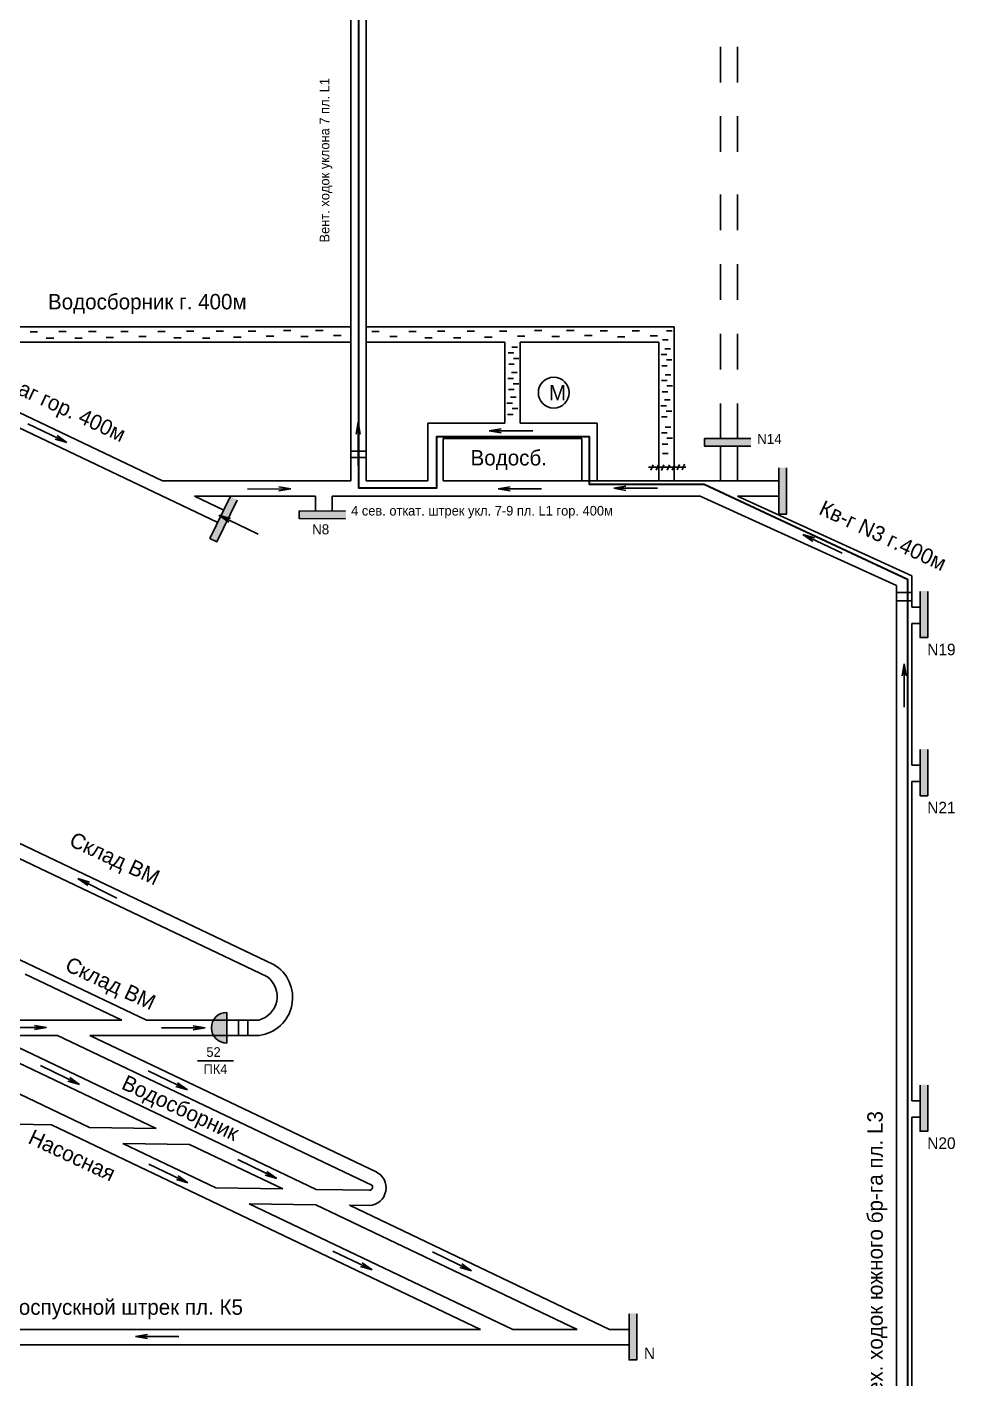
# Model space of a CAD drawing. Header units: millimetres. Extents: x -1405 to 845, y -941 to 518.
# Drawn here: x -286.7 to -45.6, y -212.5 to 138.8 of the extents above; entities that cross this region are included whole.
import ezdxf

# ---------------------------------------------------------------- set-up
doc = ezdxf.new("R2010")
doc.units = ezdxf.units.MM
for name, color, linetype in [('Датчики метана', 7, 'Continuous'), ('Заслоны', 7, 'Continuous'), ('Маршруты слесарей', 7, 'Continuous'), ('Номера перемычек', 7, 'Continuous'), ('Перемычки', 7, 'Continuous'), ('Пожарные арки', 7, 'Continuous'), ('Струя', 7, 'Continuous')]:
    doc.layers.add(name, color=color, linetype=linetype)

msp = doc.modelspace()

# ---------------------------------------------------------------- hatches: boundary and pattern name
at = {"layer": 'Заслоны'}
h = msp.add_hatch(color=7, dxfattribs=at)
h.paths.add_polyline_path([(-234.8, -117.26, 0.267949), (-238.27, -119.26), (-234.8, -119.26)])
h.paths.add_polyline_path([(-234.8, -119.26), (-238.27, -119.26, 0.267949), (-238.27, -123.26), (-234.8, -123.26)])
h.paths.add_polyline_path([(-234.8, -123.26), (-238.27, -123.26, 0.267949), (-234.8, -125.26)])
at = {"layer": 'Перемычки'}
h = msp.add_hatch(color=256, dxfattribs=at)
h.paths.add_polyline_path([(-110.77, 29.78), (-106.67, 29.78), (-106.67, 29.88), (-110.67, 29.88), (-110.67, 31.88), (-106.67, 31.88), (-106.67, 31.98), (-110.77, 31.98)])
h.paths.add_polyline_path([(-106.67, 29.88), (-106.67, 29.78), (-98.57, 29.77), (-98.57, 31.97), (-106.67, 31.98), (-106.67, 31.88), (-98.67, 31.87), (-98.67, 29.87)])
h = msp.add_hatch(color=3, dxfattribs=at)
h.paths.add_polyline_path([(-110.67, 31.88), (-110.67, 29.88), (-106.67, 29.88), (-106.67, 31.88)])
h.paths.add_polyline_path([(-102.67, 29.87), (-102.67, 31.87), (-106.67, 31.88), (-106.67, 29.88)])
h.paths.add_polyline_path([(-102.67, 29.87), (-98.67, 29.87), (-98.67, 31.87), (-102.67, 31.87)])
h = msp.add_hatch(color=256, dxfattribs=at)
h.paths.add_polyline_path([(-89.26, 12.14), (-89.26, 16.24), (-89.36, 16.24), (-89.36, 12.24), (-91.36, 12.24), (-91.36, 16.24), (-91.46, 16.24), (-91.46, 12.14)])
h.paths.add_polyline_path([(-89.36, 16.24), (-89.26, 16.24), (-89.26, 24.34), (-91.46, 24.34), (-91.46, 16.24), (-91.36, 16.24), (-91.36, 24.24), (-89.36, 24.24)])
h = msp.add_hatch(color=3, dxfattribs=at)
h.paths.add_polyline_path([(-91.36, 12.24), (-89.36, 12.24), (-89.36, 16.24), (-91.36, 16.24)])
h.paths.add_polyline_path([(-89.36, 20.24), (-91.36, 20.24), (-91.36, 16.24), (-89.36, 16.24)])
h.paths.add_polyline_path([(-89.36, 20.24), (-89.36, 24.24), (-91.36, 24.24), (-91.36, 20.24)])
h = msp.add_hatch(color=256, dxfattribs=at)
h.paths.add_polyline_path([(-237.33, 4.91), (-235.53, 8.59), (-235.62, 8.63), (-237.38, 5.04), (-239.17, 5.92), (-237.41, 9.51), (-237.5, 9.56), (-239.31, 5.87)])
h.paths.add_polyline_path([(-235.62, 8.63), (-235.53, 8.59), (-231.96, 15.86), (-233.94, 16.83), (-237.5, 9.56), (-237.41, 9.51), (-233.89, 16.69), (-232.09, 15.81)])
h = msp.add_hatch(color=3, dxfattribs=at)
h.paths.add_polyline_path([(-239.17, 5.92), (-237.38, 5.04), (-235.62, 8.63), (-237.41, 9.51)])
h.paths.add_polyline_path([(-233.86, 12.22), (-235.65, 13.1), (-237.41, 9.51), (-235.62, 8.63)])
h.paths.add_polyline_path([(-233.86, 12.22), (-232.09, 15.81), (-233.89, 16.69), (-235.65, 13.1)])
h = msp.add_hatch(color=256, dxfattribs=at)
h.paths.add_polyline_path([(-216.06, 10.95), (-211.96, 10.94), (-211.96, 11.04), (-215.96, 11.05), (-215.96, 13.05), (-211.96, 13.04), (-211.96, 13.14), (-216.06, 13.15)])
h.paths.add_polyline_path([(-211.96, 11.04), (-211.96, 10.94), (-203.86, 10.93), (-203.86, 13.13), (-211.96, 13.14), (-211.96, 13.04), (-203.96, 13.03), (-203.96, 11.03)])
h = msp.add_hatch(color=3, dxfattribs=at)
h.paths.add_polyline_path([(-215.96, 13.05), (-215.96, 11.05), (-211.96, 11.04), (-211.96, 13.04)])
h.paths.add_polyline_path([(-207.96, 11.04), (-207.96, 13.04), (-211.96, 13.04), (-211.96, 11.04)])
h.paths.add_polyline_path([(-207.96, 11.04), (-203.96, 11.03), (-203.96, 13.03), (-207.96, 13.04)])
h = msp.add_hatch(color=256, dxfattribs=at)
h.paths.add_polyline_path([(-52.55, -19.98), (-52.55, -15.88), (-52.65, -15.88), (-52.65, -19.88), (-54.65, -19.88), (-54.65, -15.88), (-54.75, -15.88), (-54.75, -19.98)])
h.paths.add_polyline_path([(-52.65, -15.88), (-52.55, -15.88), (-52.55, -7.78), (-54.75, -7.78), (-54.75, -15.88), (-54.65, -15.88), (-54.65, -7.88), (-52.65, -7.88)])
h = msp.add_hatch(color=3, dxfattribs=at)
h.paths.add_polyline_path([(-54.65, -19.88), (-52.65, -19.88), (-52.65, -15.88), (-54.65, -15.88)])
h.paths.add_polyline_path([(-52.65, -11.88), (-54.65, -11.88), (-54.65, -15.88), (-52.65, -15.88)])
h.paths.add_polyline_path([(-52.65, -11.88), (-52.65, -7.88), (-54.65, -7.88), (-54.65, -11.88)])
h = msp.add_hatch(color=256, dxfattribs=at)
h.paths.add_polyline_path([(-52.55, -61.06), (-52.55, -56.96), (-52.65, -56.96), (-52.65, -60.96), (-54.65, -60.96), (-54.65, -56.96), (-54.75, -56.96), (-54.75, -61.06)])
h.paths.add_polyline_path([(-52.65, -56.96), (-52.55, -56.96), (-52.55, -48.86), (-54.75, -48.86), (-54.75, -56.96), (-54.65, -56.96), (-54.65, -48.96), (-52.65, -48.96)])
h = msp.add_hatch(color=3, dxfattribs=at)
h.paths.add_polyline_path([(-54.65, -60.96), (-52.65, -60.96), (-52.65, -56.96), (-54.65, -56.96)])
h.paths.add_polyline_path([(-52.65, -52.96), (-54.65, -52.96), (-54.65, -56.96), (-52.65, -56.96)])
h.paths.add_polyline_path([(-52.65, -52.96), (-52.65, -48.96), (-54.65, -48.96), (-54.65, -52.96)])
h = msp.add_hatch(color=256, dxfattribs=at)
h.paths.add_polyline_path([(-52.55, -148.28), (-52.55, -144.18), (-52.65, -144.18), (-52.65, -148.18), (-54.65, -148.18), (-54.65, -144.18), (-54.75, -144.18), (-54.75, -148.28)])
h.paths.add_polyline_path([(-52.65, -144.18), (-52.55, -144.18), (-52.55, -136.08), (-54.75, -136.08), (-54.75, -144.18), (-54.65, -144.18), (-54.65, -136.18), (-52.65, -136.18)])
h = msp.add_hatch(color=3, dxfattribs=at)
h.paths.add_polyline_path([(-54.65, -148.18), (-52.65, -148.18), (-52.65, -144.18), (-54.65, -144.18)])
h.paths.add_polyline_path([(-52.65, -140.18), (-54.65, -140.18), (-54.65, -144.18), (-52.65, -144.18)])
h.paths.add_polyline_path([(-52.65, -140.18), (-52.65, -136.18), (-54.65, -136.18), (-54.65, -140.18)])
h = msp.add_hatch(color=256, dxfattribs=at)
h.paths.add_polyline_path([(-128.19, -207.7), (-128.19, -203.6), (-128.29, -203.6), (-128.29, -207.6), (-130.29, -207.6), (-130.29, -203.6), (-130.39, -203.6), (-130.39, -207.7)])
h.paths.add_polyline_path([(-128.29, -203.6), (-128.19, -203.6), (-128.19, -195.5), (-130.39, -195.5), (-130.39, -203.6), (-130.29, -203.6), (-130.29, -195.6), (-128.29, -195.6)])
h = msp.add_hatch(color=3, dxfattribs=at)
h.paths.add_polyline_path([(-130.29, -207.6), (-128.29, -207.6), (-128.29, -203.6), (-130.29, -203.6)])
h.paths.add_polyline_path([(-128.29, -199.6), (-130.29, -199.6), (-130.29, -203.6), (-128.29, -203.6)])
h.paths.add_polyline_path([(-128.29, -199.6), (-128.29, -195.6), (-130.29, -195.6), (-130.29, -199.6)])

# ---------------------------------------------------------------- linework, layer by layer
for p, q in [((-202.56, 20.89), (-202.56, 190.8)), ((-198.56, 20.89), (-198.56, 189.97)), ((-106.5, 133.71), (-106.5, 124.44)), ((-102.13, 133.71), (-102.13, 124.44)), ((-106.5, 115.61), (-106.5, 106.34)), ((-102.13, 115.61), (-102.13, 106.34)), ((-106.5, 95.26), (-106.5, 85.99)), ((-102.13, 95.26), (-102.13, 85.99)), ((-106.5, 77.16), (-106.5, 67.89)), ((-102.13, 77.16), (-102.13, 67.89)), ((-202.56, 60.89), (-335.41, 60.89)), ((-245.31, 59.74), (-243.38, 59.74)), ((-237.56, 59.78), (-235.64, 59.78)), ((-229.21, 59.78), (-227.28, 59.78)), ((-220.08, 59.94), (-218.15, 59.94)), ((-211.72, 59.94), (-209.8, 59.94)), ((-118.56, 60.89), (-198.56, 60.89)), ((-180.08, 59.75), (-178.16, 59.75)), ((-172.34, 59.8), (-170.41, 59.8)), ((-163.98, 59.8), (-162.06, 59.8)), ((-154.85, 59.96), (-152.92, 59.96)), ((-146.5, 59.96), (-144.57, 59.96)), ((-137.81, 59.89), (-135.89, 59.89)), ((-129.46, 59.89), (-127.53, 59.89)), ((-120.56, 59.89), (-119.1, 59.89)), ((-118.56, 20.89), (-118.56, 60.89)), ((-202.56, 56.89), (-327.02, 56.89)), ((-327.02, 56.89), (-251.54, 20.89)), ((-285.88, 59.61), (-283.95, 59.61)), ((-281.7, 57.98), (-279.77, 57.98)), ((-278.44, 59.66), (-276.52, 59.66)), ((-274.28, 57.92), (-272.35, 57.92)), ((-270.7, 59.7), (-268.77, 59.7)), ((-266.16, 58.15), (-264.23, 58.15)), ((-262.34, 59.7), (-260.42, 59.7)), ((-257.66, 58.39), (-255.74, 58.39)), ((-252.75, 59.69), (-250.82, 59.69)), ((-248.57, 58.06), (-246.64, 58.06)), ((-241.14, 57.99), (-239.22, 57.99)), ((-233.03, 58.23), (-231.1, 58.23)), ((-224.53, 58.47), (-222.6, 58.47)), ((-215.54, 58.39), (-213.62, 58.39)), ((-207.04, 58.62), (-205.12, 58.62)), ((-162.56, 56.89), (-198.56, 56.89)), ((-197.11, 59.72), (-195.19, 59.72)), ((-192.43, 58.41), (-190.51, 58.41)), ((-187.52, 59.7), (-185.59, 59.7)), ((-183.34, 58.08), (-181.41, 58.08)), ((-175.92, 58.01), (-173.99, 58.01)), ((-167.8, 58.25), (-165.87, 58.25)), ((-162.56, 35.89), (-162.56, 56.89)), ((-159.3, 58.48), (-157.38, 58.48)), ((-122.56, 56.89), (-158.56, 56.89)), ((-158.56, 35.89), (-158.56, 56.89)), ((-150.31, 58.41), (-148.39, 58.41)), ((-141.82, 58.64), (-139.89, 58.64)), ((-133.28, 58.34), (-131.35, 58.34)), ((-124.78, 58.58), (-122.85, 58.58)), ((-122.56, 20.89), (-122.56, 56.89)), ((-121.62, 57.52), (-120.16, 57.52)), ((-106.5, 59.07), (-106.5, 49.8)), ((-102.13, 59.07), (-102.13, 49.8)), ((-161.7, 54.11), (-160.24, 54.11)), ((-160.75, 55.62), (-159.29, 55.62)), ((-160.34, 52.71), (-158.88, 52.71)), ((-121.95, 53.68), (-120.49, 53.68)), ((-120.99, 55.19), (-119.53, 55.19)), ((-161.55, 51.18), (-160.09, 51.18)), ((-121.8, 50.75), (-120.34, 50.75)), ((-120.59, 52.28), (-119.13, 52.28)), ((-161.76, 47.51), (-160.3, 47.51)), ((-160.81, 49.02), (-159.35, 49.02)), ((-160.4, 46.11), (-158.94, 46.11)), ((-121.85, 46.95), (-120.39, 46.95)), ((-120.9, 48.46), (-119.43, 48.46)), ((-311.73, 45.6), (-237.16, 10.03)), ((-161.61, 44.58), (-160.15, 44.58)), ((-161.06, 42.59), (-159.6, 42.59)), ((-121.7, 44.02), (-120.24, 44.02)), ((-120.49, 45.55), (-119.03, 45.55)), ((-162.01, 41.08), (-160.55, 41.08)), ((-160.65, 39.68), (-159.19, 39.68)), ((-121.99, 40.4), (-120.53, 40.4)), ((-121.04, 41.9), (-119.58, 41.9)), ((-120.63, 39), (-119.17, 39)), ((-106.5, 40.98), (-106.5, 31.71)), ((-102.13, 40.98), (-102.13, 31.71)), ((-182.56, 20.89), (-182.56, 35.89)), ((-162.56, 35.89), (-182.56, 35.89)), ((-161.87, 38.15), (-160.4, 38.15)), ((-138.56, 35.89), (-158.56, 35.89)), ((-138.56, 20.89), (-138.56, 35.89)), ((-121.84, 37.47), (-120.38, 37.47)), ((-178.56, 20.89), (-178.56, 31.89)), ((-142.56, 31.89), (-178.56, 31.89)), ((-142.56, 20.89), (-142.56, 31.89)), ((-121.81, 33.36), (-120.35, 33.36)), ((-120.86, 34.86), (-119.4, 34.86)), ((-120.45, 31.95), (-118.99, 31.95)), ((-121.67, 30.43), (-120.2, 30.43)), ((-106.5, 29.88), (-106.5, 20.89)), ((-102.13, 29.87), (-102.13, 20.89)), ((-123.99, 25.02), (-124.6, 23.62)), ((-122.6, 25.02), (-123.21, 23.62)), ((-121.26, 25), (-121.87, 23.6)), ((-121.61, 27.97), (-120.15, 27.97)), ((-119.79, 25.07), (-120.4, 23.67)), ((-118.45, 25.05), (-119.06, 23.66)), ((-117.17, 25.1), (-117.78, 23.7)), ((-115.89, 25.17), (-116.5, 23.77)), ((-115.55, 24.4), (-125.19, 24.4)), ((-202.56, 20.89), (-251.54, 20.89)), ((-182.56, 20.89), (-198.56, 20.89)), ((-142.56, 20.89), (-178.56, 20.89)), ((-91.36, 20.89), (-149.17, 20.89)), ((-122.56, 20.89), (-138.56, 20.89)), ((-106.5, 20.89), (-118.56, 20.89)), ((-243.15, 16.89), (-235.57, 13.28)), ((-211.79, 16.89), (-243.15, 16.89)), ((-211.79, 16.89), (-211.79, 12.87)), ((-111.77, 16.89), (-207.43, 16.89)), ((-207.43, 16.89), (-207.43, 12.87)), ((-111.77, 16.89), (-60.81, -6.36)), ((-102.13, 16.89), (-56.81, -3.79)), ((-91.36, 16.89), (-102.13, 16.89)), ((-60.81, -9.96), (-60.81, -6.36)), ((-56.81, -11.94), (-56.81, -3.79)), ((-60.81, -70.07), (-60.81, -9.96)), ((-54.65, -11.94), (-56.81, -11.94)), ((-54.65, -16.21), (-56.81, -16.21)), ((-56.81, -53.02), (-56.81, -16.21)), ((-54.65, -53.02), (-56.81, -53.02)), ((-56.81, -71.98), (-56.81, -57.29)), ((-54.65, -57.29), (-56.81, -57.29)), ((-316.3, -60.15), (-222.69, -104.8)), ((-316.3, -64.15), (-224.24, -108.06)), ((-60.81, -246.64), (-60.81, -70.07)), ((-56.81, -140.24), (-56.81, -71.98)), ((-288.55, -103.57), (-255.65, -119.26)), ((-287.15, -107.31), (-262.1, -119.26)), ((-345.27, -119.24), (-262.1, -119.26)), ((-255.65, -119.26), (-226.51, -119.26)), ((-320.7, -123.25), (-270.49, -147.2)), ((-303.93, -123.25), (-253.14, -147.47)), ((-295.54, -123.25), (-227.14, -155.87)), ((-295.54, -123.25), (-278.76, -123.25)), ((-278.76, -123.25), (-197.09, -162.2)), ((-270.37, -123.25), (-195.96, -158.74)), ((-270.37, -123.25), (-226.42, -123.26)), ((-54.65, -140.24), (-56.81, -140.24)), ((-298.9, -146.19), (-280.37, -146.48)), ((-280.37, -146.48), (-168.89, -199.65)), ((-270.49, -147.2), (-253.14, -147.47)), ((-54.65, -144.51), (-56.81, -144.51)), ((-56.81, -304.98), (-56.81, -144.51)), ((-261.84, -151.32), (-244.49, -151.6)), ((-261.84, -151.32), (-237.63, -162.87)), ((-244.49, -151.6), (-220.28, -163.14)), ((-227.14, -155.87), (-211.6, -163.28)), ((-237.63, -162.87), (-220.28, -163.14)), ((-211.6, -163.28), (-197.71, -163.5)), ((-228.98, -166.99), (-211.63, -167.27)), ((-228.98, -166.99), (-160.5, -199.65)), ((-211.63, -167.27), (-143.73, -199.65)), ((-202.95, -167.41), (-197.76, -167.49)), ((-202.95, -167.41), (-135.34, -199.65)), ((-352.13, -199.65), (-168.89, -199.65)), ((-160.5, -199.65), (-143.73, -199.65)), ((-135.34, -199.65), (-130.29, -199.65)), ((-130.29, -200), (-130.29, -204)), ((-343.74, -203.65), (-130.29, -203.65)), ((-130.29, -204), (-130.29, -204))]:
    msp.add_line(p, q)
for centre, radius, start, end in [((-227.62, -113.41), 9.92, 276.9744, 60.1655), ((-228.04, -113.12), 6.33, 284.0329, 53.0522), ((-198.04, -162.87), 4.62, 273.3997, 65.6596), ((-197.7, -162.71), 0.791, 269.0903, 39.9148)]:
    msp.add_arc(centre, radius, start, end)
at = {"layer": 'Датчики метана', "color": 7}
msp.add_circle((-149.85, 43.8), 4, dxfattribs=at)
at = {"layer": 'Заслоны', "color": 7}
for p, q in [((-234.8, -117.26), (-234.8, -125.26)), ((-242.45, -129.86), (-233.05, -129.86))]:
    msp.add_line(p, q, dxfattribs=at)
msp.add_arc((-234.8, -121.26), 4, 90, 270, dxfattribs=at)
at = {"layer": 'Маршруты слесарей', "color": 5, "lineweight": 30}
for points in [[(-200.54, 190.33), (-200.54, 19.09), (-180.22, 19.09), (-180.22, 32.44), (-140.65, 32.44), (-140.65, 19.97), (-110.76, 19.97), (-57.96, -4.66)], [(-57.96, -4.66), (-57.96, -340.91), (-57.96, -340.91)]]:
    msp.add_lwpolyline(points, dxfattribs=at)
at = {"layer": 'Перемычки'}
for points in [[(-98.67, 29.87), (-110.67, 29.88), (-110.67, 31.88), (-98.67, 31.87)], [(-89.36, 24.24), (-89.36, 12.24), (-91.36, 12.24), (-91.36, 24.24)], [(-232.09, 15.81), (-237.38, 5.04), (-239.17, 5.92), (-233.89, 16.69)], [(-203.96, 11.03), (-215.96, 11.05), (-215.96, 13.05), (-203.96, 13.03)], [(-52.65, -7.88), (-52.65, -19.88), (-54.65, -19.88), (-54.65, -7.88)], [(-52.65, -48.96), (-52.65, -60.96), (-54.65, -60.96), (-54.65, -48.96)], [(-52.65, -136.18), (-52.65, -148.18), (-54.65, -148.18), (-54.65, -136.18)], [(-128.29, -195.6), (-128.29, -207.6), (-130.29, -207.6), (-130.29, -195.6)]]:
    msp.add_lwpolyline(points, dxfattribs=at)
at = {"layer": 'Пожарные арки', "color": 1}
for p, q in [((-202.56, 28.55), (-198.56, 28.55)), ((-202.56, 26.91), (-198.56, 26.91)), ((-60.81, -8.16), (-56.81, -8.16)), ((-60.81, -10.3), (-56.81, -10.3)), ((-231.73, -119.26), (-231.73, -123.26)), ((-229.36, -119.26), (-229.36, -123.26))]:
    msp.add_line(p, q, dxfattribs=at)
at = {"layer": 'Струя', "color": 5}
for p, q in [((-276.33, 30.81), (-286.52, 35.71)), ((-200.65, 36.09), (-201.17, 32.98)), ((-200.65, 36.09), (-200.65, 24.78)), ((-200.65, 36.09), (-200.13, 32.98)), ((-276.33, 30.81), (-279.36, 31.69)), ((-276.33, 30.81), (-278.91, 32.63)), ((-166.62, 33.85), (-163.51, 34.37)), ((-166.62, 33.85), (-155.32, 33.85)), ((-166.62, 33.85), (-163.51, 33.33)), ((-218.15, 18.78), (-229.46, 18.75)), ((-218.15, 18.78), (-221.27, 19.29)), ((-218.15, 18.78), (-221.26, 18.25)), ((-164.31, 18.83), (-161.2, 19.36)), ((-164.31, 18.83), (-153, 18.83)), ((-164.31, 18.83), (-161.2, 18.31)), ((-134.21, 18.93), (-131.1, 19.45)), ((-134.21, 18.93), (-122.91, 18.93)), ((-134.21, 18.93), (-131.1, 18.4)), ((-236.87, 11.95), (-226.68, 7.05)), ((-236.87, 11.95), (-233.84, 11.07)), ((-236.87, 11.95), (-234.29, 10.13)), ((-85.16, 6.91), (-74.94, 2.08)), ((-85.16, 6.91), (-82.57, 5.11)), ((-85.16, 6.91), (-82.12, 6.06)), ((-58.78, -26.65), (-59.3, -29.76)), ((-58.78, -26.65), (-58.78, -37.95)), ((-58.78, -26.65), (-58.26, -29.76))]:
    msp.add_line(p, q, dxfattribs=at)
at = {"layer": 'Струя', "color": 1}
for p, q in [((-273.48, -82.45), (-263.4, -87.55)), ((-273.48, -82.45), (-270.47, -83.39)), ((-273.48, -82.45), (-270.94, -84.32)), ((-281.61, -121.23), (-292.92, -121.2)), ((-281.61, -121.23), (-284.72, -120.7)), ((-281.61, -121.23), (-284.72, -121.75)), ((-240.44, -121.3), (-251.75, -121.27)), ((-240.44, -121.3), (-243.56, -121.81)), ((-240.44, -121.3), (-243.55, -120.77)), ((-273.03, -136), (-283.22, -131.1)), ((-245.04, -137.38), (-255.23, -132.49)), ((-273.03, -136), (-276.06, -135.12)), ((-273.03, -136), (-275.61, -134.18)), ((-245.04, -137.38), (-248.07, -136.51)), ((-245.04, -137.38), (-247.62, -135.57)), ((-244.88, -161.58), (-255.07, -156.68)), ((-221.78, -160.42), (-231.97, -155.53)), ((-244.88, -161.58), (-247.91, -160.7)), ((-244.88, -161.58), (-247.46, -159.76)), ((-221.78, -160.42), (-224.81, -159.54)), ((-221.78, -160.42), (-224.36, -158.6)), ((-197.05, -184.2), (-207.24, -179.31)), ((-197.05, -184.2), (-199.63, -182.39)), ((-171.18, -184.44), (-181.36, -179.54)), ((-171.18, -184.44), (-173.75, -182.62)), ((-197.05, -184.2), (-200.08, -183.33)), ((-171.18, -184.44), (-174.21, -183.56)), ((-258.55, -201.54), (-255.44, -201.02)), ((-258.55, -201.54), (-247.24, -201.54)), ((-258.55, -201.54), (-255.44, -202.06))]:
    msp.add_line(p, q, dxfattribs=at)

# ---------------------------------------------------------------- texts
for s, height, rotation, p in [('Вент. ходок уклона 7 пл. L1', 2.5, 90, (-208.14, 82.81)), ('Квершлаг гор. 400м', 4, 335, (-306.89, 51.64)), ('Кв-г N3 г.400м', 4, 335, (-81.25, 12.36)), ('Склад ВМ', 4, 335, (-276.05, -73.81)), ('Склад ВМ', 4, 335, (-277.13, -106.25)), ('Водосборник', 4, 335, (-262.46, -136.99)), ('Мех. ходок южного бр-га пл. L3', 4, 90, (-64.37, -220.67)), ('Насосная', 4, 335, (-286.71, -151.14))]:
    msp.add_text(s, height=height, rotation=rotation).set_placement(p)
for s, height, p in [('Водосборник г. 400м', 4, (-281.27, 65.44)), ('Водосб.', 4, (-171.47, 24.87)), ('4 сев. откат. штрек укл. 7-9 пл. L1 гор. 400м', 2.5, (-202.5, 11.86)), ('Водоспускной штрек пл. К5', 4, (-298.5, -195.86))]:
    msp.add_text(s, height=height).set_placement(p)
at = {"layer": 'Датчики метана'}
msp.add_text('М', height=4, dxfattribs=at).set_placement((-151.1, 41.77))
at = {"layer": 'Заслоны', "color": 7}
for s, p in [('52', (-240.1, -128.82)), ('ПК4', (-240.84, -133.24))]:
    msp.add_text(s, height=2.5, dxfattribs=at).set_placement(p)
at = {"layer": 'Номера перемычек'}
for s, height, p in [('N14', 2.6, (-97, 30.47)), ('N8', 2.6, (-212.63, 6.97)), ('N19', 3, (-52.8, -24.46)), ('N21', 3, (-52.8, -65.54)), ('N20', 3, (-52.8, -152.76)), ('N', 3, (-126.42, -207.38))]:
    msp.add_text(s, height=height, dxfattribs=at).set_placement(p)

doc.saveas('drawing.dxf')
